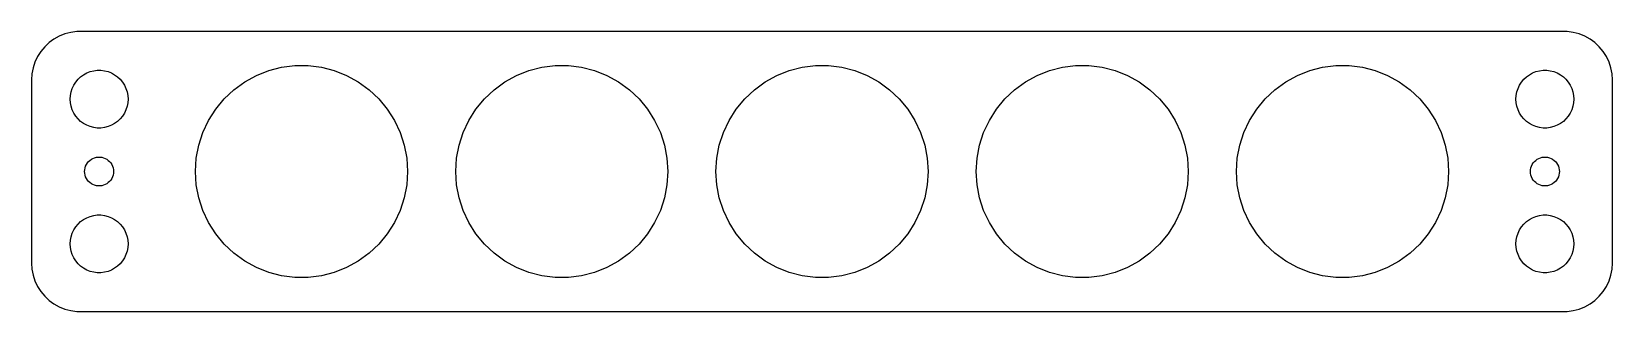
# Model space of a CAD drawing. Header units: metres. Extents: x -82 to 82, y -14 to 14.
import ezdxf

# ---------------------------------------------------------------- set-up
doc = ezdxf.new("R2010")
doc.units = ezdxf.units.M

msp = doc.modelspace()

# ---------------------------------------------------------------- linework, layer by layer
for p, q in [((-80.1871, 13.3526), (-80.6448, 12.9227)), ((-79.6791, 13.7216), (-80.1871, 13.3526)), ((-79.1289, 14.0241), (-79.6791, 13.7216)), ((-78.5451, 14.2553), (-79.1289, 14.0241)), ((-77.9369, 14.4114), (-78.5451, 14.2553)), ((-77.3139, 14.4901), (-77.9369, 14.4114)), ((77.3139, 14.4901), (-77.3139, 14.4901)), ((77.9369, 14.4114), (77.3139, 14.4901)), ((78.5451, 14.2553), (77.9369, 14.4114)), ((79.1289, 14.0241), (78.5451, 14.2553)), ((79.6791, 13.7216), (79.1289, 14.0241)), ((80.1871, 13.3526), (79.6791, 13.7216)), ((80.6448, 12.9227), (80.1871, 13.3526)), ((-81.3815, 11.9088), (-81.6489, 11.3406)), ((-81.0451, 12.4389), (-81.3815, 11.9088)), ((-80.6448, 12.9227), (-81.0451, 12.4389)), ((81.0451, 12.4389), (80.6448, 12.9227)), ((81.3815, 11.9088), (81.0451, 12.4389)), ((81.6489, 11.3406), (81.3815, 11.9088)), ((-81.9606, 10.1267), (-82, 9.5)), ((-81.8429, 10.7434), (-81.9606, 10.1267)), ((-81.6489, 11.3406), (-81.8429, 10.7434)), ((-76.9123, 9.81154), (-76.6075, 10.033)), ((-76.6075, 10.033), (-76.2773, 10.2145)), ((-76.2773, 10.2145), (-75.927, 10.3532)), ((-75.927, 10.3532), (-75.5621, 10.4469)), ((-75.5621, 10.4469), (-75.1884, 10.4941)), ((-75.1884, 10.4941), (-74.8116, 10.4941)), ((-74.8116, 10.4941), (-74.4379, 10.4469)), ((-74.4379, 10.4469), (-74.073, 10.3532)), ((-74.073, 10.3532), (-73.7227, 10.2145)), ((-73.7227, 10.2145), (-73.3925, 10.033)), ((-73.3925, 10.033), (-73.0877, 9.81154)), ((-59.8941, 9.2876), (-58.6836, 9.95309)), ((-58.6836, 9.95309), (-57.3992, 10.4616)), ((-57.3992, 10.4616), (-56.0612, 10.8051)), ((-56.0612, 10.8051), (-54.6907, 10.9783)), ((-54.6907, 10.9783), (-53.3093, 10.9783)), ((-53.3093, 10.9783), (-51.9388, 10.8051)), ((-51.9388, 10.8051), (-50.6008, 10.4616)), ((-50.6008, 10.4616), (-49.3164, 9.95309)), ((-49.3164, 9.95309), (-48.1059, 9.2876)), ((-32.8941, 9.2876), (-31.6836, 9.95309)), ((-31.6836, 9.95309), (-30.3992, 10.4616)), ((-30.3992, 10.4616), (-29.0612, 10.8051)), ((-29.0612, 10.8051), (-27.6907, 10.9783)), ((-27.6907, 10.9783), (-26.3093, 10.9783)), ((-26.3093, 10.9783), (-24.9388, 10.8051)), ((-24.9388, 10.8051), (-23.6008, 10.4616)), ((-23.6008, 10.4616), (-22.3164, 9.95309)), ((-22.3164, 9.95309), (-21.1059, 9.2876)), ((-5.89409, 9.2876), (-4.68356, 9.95309)), ((-4.68356, 9.95309), (-3.39919, 10.4616)), ((-3.39919, 10.4616), (-2.06119, 10.8051)), ((-2.06119, 10.8051), (-0.690689, 10.9783)), ((-0.690689, 10.9783), (0.690689, 10.9783)), ((0.690689, 10.9783), (2.06119, 10.8051)), ((2.06119, 10.8051), (3.39919, 10.4616)), ((3.39919, 10.4616), (4.68356, 9.95309)), ((4.68356, 9.95309), (5.89409, 9.2876)), ((21.1059, 9.2876), (22.3164, 9.95309)), ((22.3164, 9.95309), (23.6008, 10.4616)), ((23.6008, 10.4616), (24.9388, 10.8051)), ((24.9388, 10.8051), (26.3093, 10.9783)), ((26.3093, 10.9783), (27.6907, 10.9783)), ((27.6907, 10.9783), (29.0612, 10.8051)), ((29.0612, 10.8051), (30.3992, 10.4616)), ((30.3992, 10.4616), (31.6836, 9.95309)), ((31.6836, 9.95309), (32.8941, 9.2876)), ((48.1059, 9.2876), (49.3164, 9.95309)), ((49.3164, 9.95309), (50.6008, 10.4616)), ((50.6008, 10.4616), (51.9388, 10.8051)), ((51.9388, 10.8051), (53.3093, 10.9783)), ((53.3093, 10.9783), (54.6907, 10.9783)), ((54.6907, 10.9783), (56.0612, 10.8051)), ((56.0612, 10.8051), (57.3992, 10.4616)), ((57.3992, 10.4616), (58.6836, 9.95309)), ((58.6836, 9.95309), (59.8941, 9.2876)), ((73.0877, 9.81154), (73.3925, 10.033)), ((73.3925, 10.033), (73.7227, 10.2145)), ((73.7227, 10.2145), (74.073, 10.3532)), ((74.073, 10.3532), (74.4379, 10.4469)), ((74.4379, 10.4469), (74.8116, 10.4941)), ((74.8116, 10.4941), (75.1884, 10.4941)), ((75.1884, 10.4941), (75.5621, 10.4469)), ((75.5621, 10.4469), (75.927, 10.3532)), ((75.927, 10.3532), (76.2773, 10.2145)), ((76.2773, 10.2145), (76.6075, 10.033)), ((76.6075, 10.033), (76.9123, 9.81154)), ((81.8429, 10.7434), (81.6489, 11.3406)), ((81.9606, 10.1267), (81.8429, 10.7434)), ((82, 9.5), (81.9606, 10.1267)), ((-82, 9.5), (-82, -9.5)), ((-77.9763, 7.87599), (-77.9057, 8.24606)), ((-77.9057, 8.24606), (-77.7893, 8.60437)), ((-77.7893, 8.60437), (-77.6289, 8.94525)), ((-77.6289, 8.94525), (-77.427, 9.26335)), ((-77.427, 9.26335), (-77.1869, 9.55363)), ((-77.1869, 9.55363), (-76.9123, 9.81154)), ((-73.0877, 9.81154), (-72.8131, 9.55363)), ((-72.8131, 9.55363), (-72.573, 9.26335)), ((-72.573, 9.26335), (-72.3711, 8.94525)), ((-72.3711, 8.94525), (-72.2107, 8.60437)), ((-72.2107, 8.60437), (-72.0943, 8.24606)), ((-72.0943, 8.24606), (-72.0237, 7.87599)), ((-62.0186, 7.53001), (-61.0117, 8.47563)), ((-61.0117, 8.47563), (-59.8941, 9.2876)), ((-48.1059, 9.2876), (-46.9883, 8.47563)), ((-46.9883, 8.47563), (-45.9813, 7.53001)), ((-35.0186, 7.53001), (-34.0117, 8.47563)), ((-34.0117, 8.47563), (-32.8941, 9.2876)), ((-21.1059, 9.2876), (-19.9883, 8.47563)), ((-19.9883, 8.47563), (-18.9813, 7.53001)), ((-8.01865, 7.53001), (-7.01166, 8.47563)), ((-7.01166, 8.47563), (-5.89409, 9.2876)), ((5.89409, 9.2876), (7.01166, 8.47563)), ((7.01166, 8.47563), (8.01865, 7.53001)), ((18.9813, 7.53001), (19.9883, 8.47563)), ((19.9883, 8.47563), (21.1059, 9.2876)), ((32.8941, 9.2876), (34.0117, 8.47563)), ((34.0117, 8.47563), (35.0186, 7.53001)), ((45.9813, 7.53001), (46.9883, 8.47563)), ((46.9883, 8.47563), (48.1059, 9.2876)), ((59.8941, 9.2876), (61.0117, 8.47563)), ((61.0117, 8.47563), (62.0186, 7.53001)), ((72.0237, 7.87599), (72.0943, 8.24606)), ((72.0943, 8.24606), (72.2107, 8.60437)), ((72.2107, 8.60437), (72.3711, 8.94525)), ((72.3711, 8.94525), (72.573, 9.26335)), ((72.573, 9.26335), (72.8131, 9.55363)), ((72.8131, 9.55363), (73.0877, 9.81154)), ((76.9123, 9.81154), (77.1869, 9.55363)), ((77.1869, 9.55363), (77.427, 9.26335)), ((77.427, 9.26335), (77.6289, 8.94525)), ((77.6289, 8.94525), (77.7893, 8.60437)), ((77.7893, 8.60437), (77.9057, 8.24606)), ((77.9057, 8.24606), (77.9763, 7.87599)), ((82, -9.5), (82, 9.5)), ((-78, 7.5), (-77.9763, 7.87599)), ((-77.9763, 7.12399), (-78, 7.5)), ((-77.9057, 6.75392), (-77.9763, 7.12399)), ((-77.7893, 6.39561), (-77.9057, 6.75392)), ((-72.0943, 6.75392), (-72.2107, 6.39561)), ((-72.0237, 7.12399), (-72.0943, 6.75392)), ((-72.0237, 7.87599), (-72, 7.5)), ((-72, 7.5), (-72.0237, 7.12399)), ((-62.8992, 6.46564), (-62.0186, 7.53001)), ((-45.9813, 7.53001), (-45.1008, 6.46564)), ((-35.8992, 6.46564), (-35.0186, 7.53001)), ((-18.9813, 7.53001), (-18.1008, 6.46564)), ((-8.89919, 6.46564), (-8.01865, 7.53001)), ((8.01865, 7.53001), (8.89919, 6.46564)), ((18.1008, 6.46564), (18.9813, 7.53001)), ((35.0186, 7.53001), (35.8992, 6.46564)), ((45.1008, 6.46564), (45.9813, 7.53001)), ((62.0186, 7.53001), (62.8992, 6.46564)), ((72, 7.5), (72.0237, 7.87599)), ((72.0237, 7.12399), (72, 7.5)), ((72.0943, 6.75392), (72.0237, 7.12399)), ((72.2107, 6.39561), (72.0943, 6.75392)), ((77.9057, 6.75392), (77.7893, 6.39561)), ((77.9763, 7.12399), (77.9057, 6.75392)), ((77.9763, 7.87599), (78, 7.5)), ((78, 7.5), (77.9763, 7.12399)), ((-77.6289, 6.05473), (-77.7893, 6.39561)), ((-77.427, 5.73663), (-77.6289, 6.05473)), ((-77.1869, 5.44635), (-77.427, 5.73663)), ((-76.9123, 5.18845), (-77.1869, 5.44635)), ((-76.6075, 4.96701), (-76.9123, 5.18845)), ((-76.2773, 4.78551), (-76.6075, 4.96701)), ((-73.3925, 4.96701), (-73.7227, 4.78551)), ((-73.0877, 5.18845), (-73.3925, 4.96701)), ((-72.8131, 5.44635), (-73.0877, 5.18845)), ((-72.573, 5.73663), (-72.8131, 5.44635)), ((-72.3711, 6.05473), (-72.573, 5.73663)), ((-72.2107, 6.39561), (-72.3711, 6.05473)), ((-64.2275, 4.04936), (-63.6394, 5.29929)), ((-63.6394, 5.29929), (-62.8992, 6.46564)), ((-45.1008, 6.46564), (-44.3606, 5.29929)), ((-44.3606, 5.29929), (-43.7724, 4.04936)), ((-37.2275, 4.04936), (-36.6394, 5.29929)), ((-36.6394, 5.29929), (-35.8992, 6.46564)), ((-18.1008, 6.46564), (-17.3606, 5.29929)), ((-17.3606, 5.29929), (-16.7724, 4.04936)), ((-10.2275, 4.04936), (-9.63936, 5.29929)), ((-9.63936, 5.29929), (-8.89919, 6.46564)), ((8.89919, 6.46564), (9.63936, 5.29929)), ((9.63936, 5.29929), (10.2275, 4.04936)), ((16.7724, 4.04936), (17.3606, 5.29929)), ((17.3606, 5.29929), (18.1008, 6.46564)), ((35.8992, 6.46564), (36.6394, 5.29929)), ((36.6394, 5.29929), (37.2275, 4.04936)), ((43.7724, 4.04936), (44.3606, 5.29929)), ((44.3606, 5.29929), (45.1008, 6.46564)), ((62.8992, 6.46564), (63.6394, 5.29929)), ((63.6394, 5.29929), (64.2275, 4.04936)), ((72.3711, 6.05473), (72.2107, 6.39561)), ((72.573, 5.73663), (72.3711, 6.05473)), ((72.8131, 5.44635), (72.573, 5.73663)), ((73.0877, 5.18845), (72.8131, 5.44635)), ((73.3925, 4.96701), (73.0877, 5.18845)), ((73.7227, 4.78551), (73.3925, 4.96701)), ((76.6075, 4.96701), (76.2773, 4.78551)), ((76.9123, 5.18845), (76.6075, 4.96701)), ((77.1869, 5.44635), (76.9123, 5.18845)), ((77.427, 5.73663), (77.1869, 5.44635)), ((77.6289, 6.05473), (77.427, 5.73663)), ((77.7893, 6.39561), (77.6289, 6.05473)), ((-75.927, 4.64682), (-76.2773, 4.78551)), ((-75.5621, 4.55313), (-75.927, 4.64682)), ((-75.1884, 4.50591), (-75.5621, 4.55313)), ((-74.8116, 4.50591), (-75.1884, 4.50591)), ((-74.4379, 4.55313), (-74.8116, 4.50591)), ((-74.073, 4.64682), (-74.4379, 4.55313)), ((-73.7227, 4.78551), (-74.073, 4.64682)), ((-64.6544, 2.73558), (-64.2275, 4.04936)), ((-43.7724, 4.04936), (-43.3456, 2.73558)), ((-37.6544, 2.73558), (-37.2275, 4.04936)), ((-16.7724, 4.04936), (-16.3456, 2.73558)), ((-10.6544, 2.73558), (-10.2275, 4.04936)), ((10.2275, 4.04936), (10.6544, 2.73558)), ((16.3456, 2.73558), (16.7724, 4.04936)), ((37.2275, 4.04936), (37.6544, 2.73558)), ((43.3456, 2.73558), (43.7724, 4.04936)), ((64.2275, 4.04936), (64.6544, 2.73558)), ((74.073, 4.64682), (73.7227, 4.78551)), ((74.4379, 4.55313), (74.073, 4.64682)), ((74.8116, 4.50591), (74.4379, 4.55313)), ((75.1884, 4.50591), (74.8116, 4.50591)), ((75.5621, 4.55313), (75.1884, 4.50591)), ((75.927, 4.64682), (75.5621, 4.55313)), ((76.2773, 4.78551), (75.927, 4.64682)), ((-64.9133, 1.37866), (-64.6544, 2.73558)), ((-43.3456, 2.73558), (-43.0867, 1.37866)), ((-37.9133, 1.37866), (-37.6544, 2.73558)), ((-16.3456, 2.73558), (-16.0867, 1.37866)), ((-10.9133, 1.37866), (-10.6544, 2.73558)), ((10.6544, 2.73558), (10.9133, 1.37866)), ((16.0867, 1.37866), (16.3456, 2.73558)), ((37.6544, 2.73558), (37.9133, 1.37866)), ((43.0867, 1.37866), (43.3456, 2.73558)), ((64.6544, 2.73558), (64.9133, 1.37866)), ((-76.5, 0), (-76.4882, 0.187988)), ((-76.4882, -0.187988), (-76.5, 0)), ((-76.4882, 0.187988), (-76.4529, 0.373032)), ((-76.4529, 0.373032), (-76.3947, 0.552185)), ((-76.3947, 0.552185), (-76.3145, 0.722626)), ((-76.3145, 0.722626), (-76.2135, 0.881668)), ((-76.2135, 0.881668), (-76.0934, 1.02681)), ((-76.0934, 1.02681), (-75.9561, 1.15576)), ((-75.9561, 1.15576), (-75.8037, 1.26648)), ((-75.8037, 1.26648), (-75.6387, 1.35724)), ((-75.6387, 1.35724), (-75.4635, 1.42657)), ((-75.4635, 1.42657), (-75.2811, 1.47342)), ((-75.2811, 1.47342), (-75.0942, 1.49704)), ((-75.0942, 1.49704), (-74.9058, 1.49704)), ((-74.9058, 1.49704), (-74.7189, 1.47342)), ((-74.7189, 1.47342), (-74.5365, 1.42657)), ((-74.5365, 1.42657), (-74.3613, 1.35724)), ((-74.3613, 1.35724), (-74.1963, 1.26648)), ((-74.1963, 1.26648), (-74.0439, 1.15576)), ((-74.0439, 1.15576), (-73.9065, 1.02681)), ((-73.9065, 1.02681), (-73.7865, 0.881668)), ((-73.7865, 0.881668), (-73.6855, 0.722626)), ((-73.6855, 0.722626), (-73.6053, 0.552185)), ((-73.6053, 0.552185), (-73.5471, 0.373032)), ((-73.5471, 0.373032), (-73.5118, 0.187988)), ((-73.5118, 0.187988), (-73.5, 0)), ((-73.5, 0), (-73.5118, -0.187988)), ((-65, 0), (-64.9133, 1.37866)), ((-64.9133, -1.37866), (-65, 0)), ((-43.0867, 1.37866), (-43, 0)), ((-43, 0), (-43.0867, -1.37866)), ((-38, 0), (-37.9133, 1.37866)), ((-37.9133, -1.37866), (-38, 0)), ((-16.0867, 1.37866), (-16, 0)), ((-16, 0), (-16.0867, -1.37866)), ((-11, 0), (-10.9133, 1.37866)), ((-10.9133, -1.37866), (-11, 0)), ((10.9133, 1.37866), (11, 0)), ((11, 0), (10.9133, -1.37866)), ((16, 0), (16.0867, 1.37866)), ((16.0867, -1.37866), (16, 0)), ((37.9133, 1.37866), (38, 0)), ((38, 0), (37.9133, -1.37866)), ((43, 0), (43.0867, 1.37866)), ((43.0867, -1.37866), (43, 0)), ((64.9133, 1.37866), (65, 0)), ((65, 0), (64.9133, -1.37866)), ((73.5, 0), (73.5118, 0.187988)), ((73.5118, -0.187988), (73.5, 0)), ((73.5118, 0.187988), (73.5471, 0.373032)), ((73.5471, 0.373032), (73.6053, 0.552185)), ((73.6053, 0.552185), (73.6855, 0.722626)), ((73.6855, 0.722626), (73.7865, 0.881668)), ((73.7865, 0.881668), (73.9065, 1.02681)), ((73.9065, 1.02681), (74.0439, 1.15576)), ((74.0439, 1.15576), (74.1963, 1.26648)), ((74.1963, 1.26648), (74.3613, 1.35724)), ((74.3613, 1.35724), (74.5365, 1.42657)), ((74.5365, 1.42657), (74.7189, 1.47342)), ((74.7189, 1.47342), (74.9058, 1.49704)), ((74.9058, 1.49704), (75.0942, 1.49704)), ((75.0942, 1.49704), (75.2811, 1.47342)), ((75.2811, 1.47342), (75.4635, 1.42657)), ((75.4635, 1.42657), (75.6387, 1.35724)), ((75.6387, 1.35724), (75.8037, 1.26648)), ((75.8037, 1.26648), (75.9561, 1.15576)), ((75.9561, 1.15576), (76.0934, 1.02681)), ((76.0934, 1.02681), (76.2135, 0.881668)), ((76.2135, 0.881668), (76.3145, 0.722626)), ((76.3145, 0.722626), (76.3947, 0.552185)), ((76.3947, 0.552185), (76.4529, 0.373032)), ((76.4529, 0.373032), (76.4882, 0.187988)), ((76.4882, 0.187988), (76.5, 0)), ((76.5, 0), (76.4882, -0.187988)), ((-76.4529, -0.373032), (-76.4882, -0.187988)), ((-76.3947, -0.552185), (-76.4529, -0.373032)), ((-76.3145, -0.722626), (-76.3947, -0.552185)), ((-76.2135, -0.881668), (-76.3145, -0.722626)), ((-76.0934, -1.02681), (-76.2135, -0.881668)), ((-75.9561, -1.15576), (-76.0934, -1.02681)), ((-75.8037, -1.26648), (-75.9561, -1.15576)), ((-75.6387, -1.35724), (-75.8037, -1.26648)), ((-75.4635, -1.42657), (-75.6387, -1.35724)), ((-75.2811, -1.47342), (-75.4635, -1.42657)), ((-75.0942, -1.49704), (-75.2811, -1.47342)), ((-74.9058, -1.49704), (-75.0942, -1.49704)), ((-74.7189, -1.47342), (-74.9058, -1.49704)), ((-74.5365, -1.42657), (-74.7189, -1.47342)), ((-74.3613, -1.35724), (-74.5365, -1.42657)), ((-74.1963, -1.26648), (-74.3613, -1.35724)), ((-74.0439, -1.15576), (-74.1963, -1.26648)), ((-73.9065, -1.02681), (-74.0439, -1.15576)), ((-73.7865, -0.881668), (-73.9065, -1.02681)), ((-73.6855, -0.722626), (-73.7865, -0.881668)), ((-73.6053, -0.552185), (-73.6855, -0.722626)), ((-73.5471, -0.373032), (-73.6053, -0.552185)), ((-73.5118, -0.187988), (-73.5471, -0.373032)), ((-64.6544, -2.73558), (-64.9133, -1.37866)), ((-43.0867, -1.37866), (-43.3456, -2.73558)), ((-37.6544, -2.73558), (-37.9133, -1.37866)), ((-16.0867, -1.37866), (-16.3456, -2.73558)), ((-10.6544, -2.73558), (-10.9133, -1.37866)), ((10.9133, -1.37866), (10.6544, -2.73558)), ((16.3456, -2.73558), (16.0867, -1.37866)), ((37.9133, -1.37866), (37.6544, -2.73558)), ((43.3456, -2.73558), (43.0867, -1.37866)), ((64.9133, -1.37866), (64.6544, -2.73558)), ((73.5471, -0.373032), (73.5118, -0.187988)), ((73.6053, -0.552185), (73.5471, -0.373032)), ((73.6855, -0.722626), (73.6053, -0.552185)), ((73.7865, -0.881668), (73.6855, -0.722626)), ((73.9065, -1.02681), (73.7865, -0.881668)), ((74.0439, -1.15576), (73.9065, -1.02681)), ((74.1963, -1.26648), (74.0439, -1.15576)), ((74.3613, -1.35724), (74.1963, -1.26648)), ((74.5365, -1.42657), (74.3613, -1.35724)), ((74.7189, -1.47342), (74.5365, -1.42657)), ((74.9058, -1.49704), (74.7189, -1.47342)), ((75.0942, -1.49704), (74.9058, -1.49704)), ((75.2811, -1.47342), (75.0942, -1.49704)), ((75.4635, -1.42657), (75.2811, -1.47342)), ((75.6387, -1.35724), (75.4635, -1.42657)), ((75.8037, -1.26648), (75.6387, -1.35724)), ((75.9561, -1.15576), (75.8037, -1.26648)), ((76.0934, -1.02681), (75.9561, -1.15576)), ((76.2135, -0.881668), (76.0934, -1.02681)), ((76.3145, -0.722626), (76.2135, -0.881668)), ((76.3947, -0.552185), (76.3145, -0.722626)), ((76.4529, -0.373032), (76.3947, -0.552185)), ((76.4882, -0.187988), (76.4529, -0.373032)), ((-64.2275, -4.04936), (-64.6544, -2.73558)), ((-43.3456, -2.73558), (-43.7724, -4.04936)), ((-37.2275, -4.04936), (-37.6544, -2.73558)), ((-16.3456, -2.73558), (-16.7724, -4.04936)), ((-10.2275, -4.04936), (-10.6544, -2.73558)), ((10.6544, -2.73558), (10.2275, -4.04936)), ((16.7724, -4.04936), (16.3456, -2.73558)), ((37.6544, -2.73558), (37.2275, -4.04936)), ((43.7724, -4.04936), (43.3456, -2.73558)), ((64.6544, -2.73558), (64.2275, -4.04936)), ((-76.6075, -4.96701), (-76.2773, -4.78551)), ((-76.2773, -4.78551), (-75.927, -4.64682)), ((-75.927, -4.64682), (-75.5621, -4.55313)), ((-75.5621, -4.55313), (-75.1884, -4.50591)), ((-75.1884, -4.50591), (-74.8116, -4.50591)), ((-74.8116, -4.50591), (-74.4379, -4.55313)), ((-74.4379, -4.55313), (-74.073, -4.64682)), ((-74.073, -4.64682), (-73.7227, -4.78551)), ((-73.7227, -4.78551), (-73.3925, -4.96701)), ((-63.6394, -5.29929), (-64.2275, -4.04936)), ((-43.7724, -4.04936), (-44.3606, -5.29929)), ((-36.6394, -5.29929), (-37.2275, -4.04936)), ((-16.7724, -4.04936), (-17.3606, -5.29929)), ((-9.63936, -5.29929), (-10.2275, -4.04936)), ((10.2275, -4.04936), (9.63936, -5.29929)), ((17.3606, -5.29929), (16.7724, -4.04936)), ((37.2275, -4.04936), (36.6394, -5.29929)), ((44.3606, -5.29929), (43.7724, -4.04936)), ((64.2275, -4.04936), (63.6394, -5.29929)), ((73.3925, -4.96701), (73.7227, -4.78551)), ((73.7227, -4.78551), (74.073, -4.64682)), ((74.073, -4.64682), (74.4379, -4.55313)), ((74.4379, -4.55313), (74.8116, -4.50591)), ((74.8116, -4.50591), (75.1884, -4.50591)), ((75.1884, -4.50591), (75.5621, -4.55313)), ((75.5621, -4.55313), (75.927, -4.64682)), ((75.927, -4.64682), (76.2773, -4.78551)), ((76.2773, -4.78551), (76.6075, -4.96701)), ((-77.9057, -6.75392), (-77.7893, -6.39561)), ((-77.7893, -6.39561), (-77.6289, -6.05473)), ((-77.6289, -6.05473), (-77.427, -5.73663)), ((-77.427, -5.73663), (-77.1869, -5.44635)), ((-77.1869, -5.44635), (-76.9123, -5.18845)), ((-76.9123, -5.18845), (-76.6075, -4.96701)), ((-73.3925, -4.96701), (-73.0877, -5.18845)), ((-73.0877, -5.18845), (-72.8131, -5.44635)), ((-72.8131, -5.44635), (-72.573, -5.73663)), ((-72.573, -5.73663), (-72.3711, -6.05473)), ((-72.3711, -6.05473), (-72.2107, -6.39561)), ((-72.2107, -6.39561), (-72.0943, -6.75392)), ((-62.8992, -6.46564), (-63.6394, -5.29929)), ((-62.0186, -7.53001), (-62.8992, -6.46564)), ((-45.1008, -6.46564), (-45.9813, -7.53001)), ((-44.3606, -5.29929), (-45.1008, -6.46564)), ((-35.8992, -6.46564), (-36.6394, -5.29929)), ((-35.0186, -7.53001), (-35.8992, -6.46564)), ((-18.1008, -6.46564), (-18.9813, -7.53001)), ((-17.3606, -5.29929), (-18.1008, -6.46564)), ((-8.89919, -6.46564), (-9.63936, -5.29929)), ((-8.01865, -7.53001), (-8.89919, -6.46564)), ((8.89919, -6.46564), (8.01865, -7.53001)), ((9.63936, -5.29929), (8.89919, -6.46564)), ((18.1008, -6.46564), (17.3606, -5.29929)), ((18.9813, -7.53001), (18.1008, -6.46564)), ((35.8992, -6.46564), (35.0186, -7.53001)), ((36.6394, -5.29929), (35.8992, -6.46564)), ((45.1008, -6.46564), (44.3606, -5.29929)), ((45.9813, -7.53001), (45.1008, -6.46564)), ((62.8992, -6.46564), (62.0186, -7.53001)), ((63.6394, -5.29929), (62.8992, -6.46564)), ((72.0943, -6.75392), (72.2107, -6.39561)), ((72.2107, -6.39561), (72.3711, -6.05473)), ((72.3711, -6.05473), (72.573, -5.73663)), ((72.573, -5.73663), (72.8131, -5.44635)), ((72.8131, -5.44635), (73.0877, -5.18845)), ((73.0877, -5.18845), (73.3925, -4.96701)), ((76.6075, -4.96701), (76.9123, -5.18845)), ((76.9123, -5.18845), (77.1869, -5.44635)), ((77.1869, -5.44635), (77.427, -5.73663)), ((77.427, -5.73663), (77.6289, -6.05473)), ((77.6289, -6.05473), (77.7893, -6.39561)), ((77.7893, -6.39561), (77.9057, -6.75392)), ((-78, -7.5), (-77.9763, -7.12399)), ((-77.9763, -7.87599), (-78, -7.5)), ((-77.9763, -7.12399), (-77.9057, -6.75392)), ((-77.9057, -8.24606), (-77.9763, -7.87599)), ((-72.0943, -6.75392), (-72.0237, -7.12399)), ((-72.0237, -7.87599), (-72.0943, -8.24606)), ((-72.0237, -7.12399), (-72, -7.5)), ((-72, -7.5), (-72.0237, -7.87599)), ((-61.0117, -8.47563), (-62.0186, -7.53001)), ((-45.9813, -7.53001), (-46.9883, -8.47563)), ((-34.0117, -8.47563), (-35.0186, -7.53001)), ((-18.9813, -7.53001), (-19.9883, -8.47563)), ((-7.01166, -8.47563), (-8.01865, -7.53001)), ((8.01865, -7.53001), (7.01166, -8.47563)), ((19.9883, -8.47563), (18.9813, -7.53001)), ((35.0186, -7.53001), (34.0117, -8.47563)), ((46.9883, -8.47563), (45.9813, -7.53001)), ((62.0186, -7.53001), (61.0117, -8.47563)), ((72, -7.5), (72.0237, -7.12399)), ((72.0237, -7.87599), (72, -7.5)), ((72.0237, -7.12399), (72.0943, -6.75392)), ((72.0943, -8.24606), (72.0237, -7.87599)), ((77.9057, -6.75392), (77.9763, -7.12399)), ((77.9763, -7.87599), (77.9057, -8.24606)), ((77.9763, -7.12399), (78, -7.5)), ((78, -7.5), (77.9763, -7.87599)), ((-82, -9.5), (-81.9606, -10.1267)), ((-77.7893, -8.60437), (-77.9057, -8.24606)), ((-77.6289, -8.94525), (-77.7893, -8.60437)), ((-77.427, -9.26335), (-77.6289, -8.94525)), ((-77.1869, -9.55363), (-77.427, -9.26335)), ((-76.9123, -9.81154), (-77.1869, -9.55363)), ((-76.6075, -10.033), (-76.9123, -9.81154)), ((-73.0877, -9.81154), (-73.3925, -10.033)), ((-72.8131, -9.55363), (-73.0877, -9.81154)), ((-72.573, -9.26335), (-72.8131, -9.55363)), ((-72.3711, -8.94525), (-72.573, -9.26335)), ((-72.2107, -8.60437), (-72.3711, -8.94525)), ((-72.0943, -8.24606), (-72.2107, -8.60437)), ((-59.8941, -9.2876), (-61.0117, -8.47563)), ((-58.6836, -9.95309), (-59.8941, -9.2876)), ((-48.1059, -9.2876), (-49.3164, -9.95309)), ((-46.9883, -8.47563), (-48.1059, -9.2876)), ((-32.8941, -9.2876), (-34.0117, -8.47563)), ((-31.6836, -9.95309), (-32.8941, -9.2876)), ((-21.1059, -9.2876), (-22.3164, -9.95309)), ((-19.9883, -8.47563), (-21.1059, -9.2876)), ((-5.89409, -9.2876), (-7.01166, -8.47563)), ((-4.68356, -9.95309), (-5.89409, -9.2876)), ((5.89409, -9.2876), (4.68356, -9.95309)), ((7.01166, -8.47563), (5.89409, -9.2876)), ((21.1059, -9.2876), (19.9883, -8.47563)), ((22.3164, -9.95309), (21.1059, -9.2876)), ((32.8941, -9.2876), (31.6836, -9.95309)), ((34.0117, -8.47563), (32.8941, -9.2876)), ((48.1059, -9.2876), (46.9883, -8.47563)), ((49.3164, -9.95309), (48.1059, -9.2876)), ((59.8941, -9.2876), (58.6836, -9.95309)), ((61.0117, -8.47563), (59.8941, -9.2876)), ((72.2107, -8.60437), (72.0943, -8.24606)), ((72.3711, -8.94525), (72.2107, -8.60437)), ((72.573, -9.26335), (72.3711, -8.94525)), ((72.8131, -9.55363), (72.573, -9.26335)), ((73.0877, -9.81154), (72.8131, -9.55363)), ((73.3925, -10.033), (73.0877, -9.81154)), ((76.9123, -9.81154), (76.6075, -10.033)), ((77.1869, -9.55363), (76.9123, -9.81154)), ((77.427, -9.26335), (77.1869, -9.55363)), ((77.6289, -8.94525), (77.427, -9.26335)), ((77.7893, -8.60437), (77.6289, -8.94525)), ((77.9057, -8.24606), (77.7893, -8.60437)), ((81.9606, -10.1267), (82, -9.5)), ((-81.9606, -10.1267), (-81.8429, -10.7434)), ((-81.8429, -10.7434), (-81.6489, -11.3406)), ((-81.6489, -11.3406), (-81.3815, -11.9088)), ((-76.2773, -10.2145), (-76.6075, -10.033)), ((-75.927, -10.3532), (-76.2773, -10.2145)), ((-75.5621, -10.4469), (-75.927, -10.3532)), ((-75.1884, -10.4941), (-75.5621, -10.4469)), ((-74.8116, -10.4941), (-75.1884, -10.4941)), ((-74.4379, -10.4469), (-74.8116, -10.4941)), ((-74.073, -10.3532), (-74.4379, -10.4469)), ((-73.7227, -10.2145), (-74.073, -10.3532)), ((-73.3925, -10.033), (-73.7227, -10.2145)), ((-57.3992, -10.4616), (-58.6836, -9.95309)), ((-56.0612, -10.8051), (-57.3992, -10.4616)), ((-54.6907, -10.9783), (-56.0612, -10.8051)), ((-53.3093, -10.9783), (-54.6907, -10.9783)), ((-51.9388, -10.8051), (-53.3093, -10.9783)), ((-50.6008, -10.4616), (-51.9388, -10.8051)), ((-49.3164, -9.95309), (-50.6008, -10.4616)), ((-30.3992, -10.4616), (-31.6836, -9.95309)), ((-29.0612, -10.8051), (-30.3992, -10.4616)), ((-27.6907, -10.9783), (-29.0612, -10.8051)), ((-26.3093, -10.9783), (-27.6907, -10.9783)), ((-24.9388, -10.8051), (-26.3093, -10.9783)), ((-23.6008, -10.4616), (-24.9388, -10.8051)), ((-22.3164, -9.95309), (-23.6008, -10.4616)), ((-3.39919, -10.4616), (-4.68356, -9.95309)), ((-2.06119, -10.8051), (-3.39919, -10.4616)), ((-0.690689, -10.9783), (-2.06119, -10.8051)), ((0.690689, -10.9783), (-0.690689, -10.9783)), ((2.06119, -10.8051), (0.690689, -10.9783)), ((3.39919, -10.4616), (2.06119, -10.8051)), ((4.68356, -9.95309), (3.39919, -10.4616)), ((23.6008, -10.4616), (22.3164, -9.95309)), ((24.9388, -10.8051), (23.6008, -10.4616)), ((26.3093, -10.9783), (24.9388, -10.8051)), ((27.6907, -10.9783), (26.3093, -10.9783)), ((29.0612, -10.8051), (27.6907, -10.9783)), ((30.3992, -10.4616), (29.0612, -10.8051)), ((31.6836, -9.95309), (30.3992, -10.4616)), ((50.6008, -10.4616), (49.3164, -9.95309)), ((51.9388, -10.8051), (50.6008, -10.4616)), ((53.3093, -10.9783), (51.9388, -10.8051)), ((54.6907, -10.9783), (53.3093, -10.9783)), ((56.0612, -10.8051), (54.6907, -10.9783)), ((57.3992, -10.4616), (56.0612, -10.8051)), ((58.6836, -9.95309), (57.3992, -10.4616)), ((73.7227, -10.2145), (73.3925, -10.033)), ((74.073, -10.3532), (73.7227, -10.2145)), ((74.4379, -10.4469), (74.073, -10.3532)), ((74.8116, -10.4941), (74.4379, -10.4469)), ((75.1884, -10.4941), (74.8116, -10.4941)), ((75.5621, -10.4469), (75.1884, -10.4941)), ((75.927, -10.3532), (75.5621, -10.4469)), ((76.2773, -10.2145), (75.927, -10.3532)), ((76.6075, -10.033), (76.2773, -10.2145)), ((81.3815, -11.9088), (81.6489, -11.3406)), ((81.6489, -11.3406), (81.8429, -10.7434)), ((81.8429, -10.7434), (81.9606, -10.1267)), ((-81.3815, -11.9088), (-81.0451, -12.4389)), ((-81.0451, -12.4389), (-80.6448, -12.9227)), ((-80.6448, -12.9227), (-80.1871, -13.3526)), ((80.1871, -13.3526), (80.6448, -12.9227)), ((80.6448, -12.9227), (81.0451, -12.4389)), ((81.0451, -12.4389), (81.3815, -11.9088)), ((-80.1871, -13.3526), (-79.6791, -13.7216)), ((-79.6791, -13.7216), (-79.1289, -14.0241)), ((-79.1289, -14.0241), (-78.5451, -14.2553)), ((-78.5451, -14.2553), (-77.9369, -14.4114)), ((-77.9369, -14.4114), (-77.3139, -14.4901)), ((-77.3139, -14.4901), (77.3139, -14.4901)), ((77.3139, -14.4901), (77.9369, -14.4114)), ((77.9369, -14.4114), (78.5451, -14.2553)), ((78.5451, -14.2553), (79.1289, -14.0241)), ((79.1289, -14.0241), (79.6791, -13.7216)), ((79.6791, -13.7216), (80.1871, -13.3526))]:
    msp.add_line(p, q)

doc.saveas('drawing.dxf')
